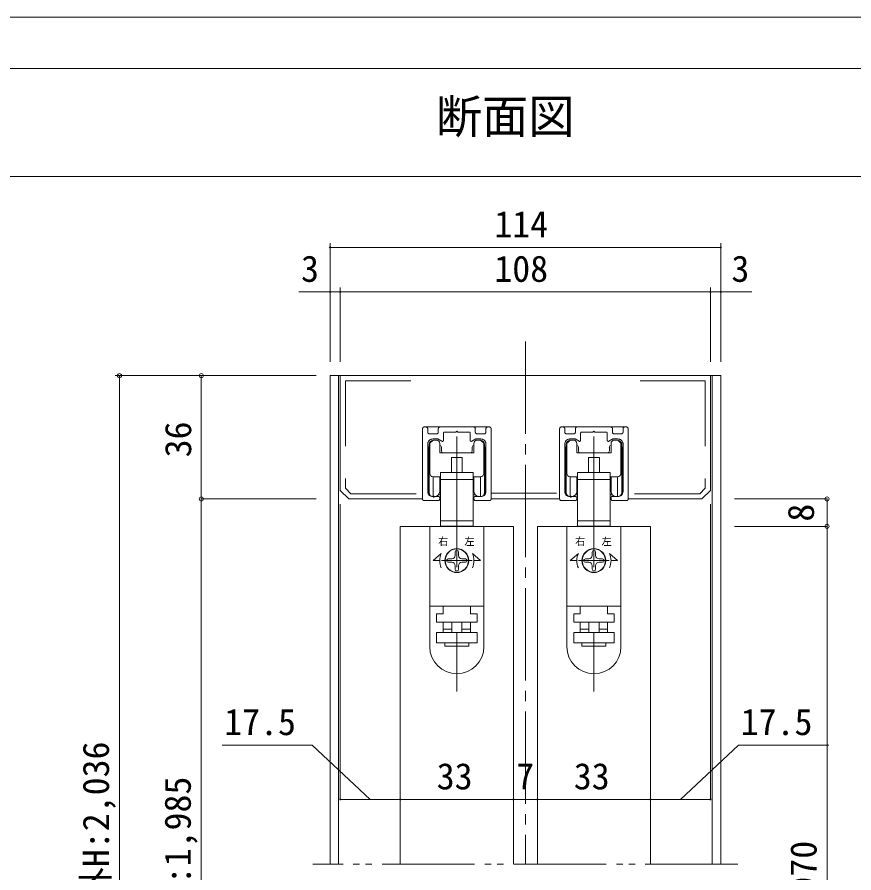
# Model space of a CAD drawing. Units: millimetres on the paper, enlarged 10 times, with parts at other scales. Extents: x -2000 to 2000, y -1385 to 1385.
# Drawn here: x -1269 to -455, y 552 to 1385 of the extents above; entities that cross this region are included whole.
import ezdxf
from ezdxf.enums import TextEntityAlignment as Align

# ---------------------------------------------------------------- set-up
doc = ezdxf.new("R2010")
doc.units = ezdxf.units.MM
doc.header["$LTSCALE"] = 10
doc.header["$PDMODE"] = 32
doc.header["$PDSIZE"] = 4
for name, pattern in [('CHAIN2', [12, 9, -1, 1, -1]), ('DOUBLE_CHAIN2', [12.8, 9, -1, 0.6, -0.6, 0.6, -1]), ('USER1', [19.05, 12.7, -6.35]), ('USER2', [9.525, 6.35, -3.175]), ('USER3', [31.75, 15.875, -3.175, 3.175, -3.175, 3.175, -3.175]), ('USER4', [50.8, 31.75, -6.35, 6.35, -6.35])]:
    doc.linetypes.add(name, pattern=pattern)
doc.layers.add('1-1_0', color=7, linetype='Continuous', lineweight=20)
doc.layers.add('2-0_18', color=7, linetype='Continuous', lineweight=18)
doc.styles.add('ＭＳ ゴシック', font='')
doc.styles.get('ＭＳ ゴシック').set_extended_font_data('MS Gothic')

msp = doc.modelspace()

# ---------------------------------------------------------------- linework, layer by layer
at = {"layer": '1-1_0'}
for p, q in [((-1950, 1335), (380, 1335)), ((-1950, 1335), (380, 1335)), ((-1950, 1230), (380, 1230)), ((-1950, 1230), (380, 1230))]:
    msp.add_line(p, q, dxfattribs=at)
msp.add_lwpolyline([(2000, -1385), (2000, 1385), (-2000, 1385), (-2000, -1385)], dxfattribs=at)
at = {"layer": '2-0_18', "color": 4, "lineweight": 9}
for p, q in [((-964.59, 1121.8), (-964.59, 1165.1)), ((-964.59, 1121.8), (-964.59, 1165.1)), ((-964.59, 1160.93), (-584.59, 1160.93)), ((-584.59, 1121.8), (-584.59, 1165.1)), ((-584.59, 1121.8), (-584.59, 1165.1)), ((-964.59, 1049.55), (-964.59, 1121.8)), ((-954.59, 1049.55), (-954.59, 1121.8)), ((-954.59, 1049.55), (-954.59, 1121.8)), ((-954.59, 1117.64), (-594.59, 1117.64)), ((-594.59, 1049.55), (-594.59, 1121.8)), ((-594.59, 1049.55), (-594.59, 1121.8)), ((-584.59, 1049.55), (-584.59, 1121.8)), ((-977.92, 1036.22), (-1173.5, 1036.22)), ((-1169.34, 1036.22), (-1169.34, 52.4)), ((-977.92, 1036.22), (-1093.99, 1036.22)), ((-1089.82, 916.22), (-1089.82, 1036.22)), ((-1089.82, 916.22), (-1089.82, 102.4)), ((-977.92, 916.22), (-1089.82, 916.22)), ((-481.12, 916.22), (-571.26, 916.22)), ((-481.12, 889.55), (-481.12, 916.22)), ((-954.59, 911.22), (-954.59, 623.85)), ((-594.59, 911.22), (-594.59, 623.85)), ((-481.12, 889.55), (-571.26, 889.55)), ((-481.12, 125.74), (-481.12, 889.55)), ((-896.26, 705.41), (-896.26, 619.69)), ((-786.26, 705.41), (-786.26, 619.69)), ((-786.26, 705.41), (-786.26, 619.69)), ((-762.92, 705.41), (-762.92, 619.69)), ((-762.92, 705.41), (-762.92, 619.69)), ((-652.92, 705.41), (-652.92, 619.69)), ((-981.9, 676.68), (-1069.62, 676.68)), ((-925.42, 623.85), (-981.9, 676.68)), ((-896.26, 623.85), (-954.59, 623.85)), ((-896.26, 623.85), (-786.26, 623.85)), ((-786.26, 623.85), (-762.92, 623.85)), ((-762.92, 623.85), (-652.92, 623.85)), ((-652.92, 623.85), (-594.59, 623.85))]:
    msp.add_line(p, q, dxfattribs=at)
at = {"layer": '2-0_18', "color": 4, "linetype": 'CHAIN2', "lineweight": 9}
msp.add_line((-774.59, 1069.55), (-774.59, 560.74), dxfattribs=at)
at = {"layer": '2-0_18', "lineweight": 20}
for p, q in [((-964.59, 1036.22), (-954.59, 1036.22)), ((-964.59, 1036.22), (-964.59, 560.74)), ((-956.26, 1036.22), (-956.26, 560.74)), ((-594.59, 1036.22), (-584.59, 1036.22)), ((-592.92, 1036.22), (-592.92, 560.74)), ((-584.59, 1036.22), (-584.59, 560.74)), ((-874.59, 916.22), (-874.59, 984.56)), ((-872.92, 986.22), (-811.26, 986.22)), ((-807.92, 984.56), (-807.92, 916.22)), ((-741.26, 916.22), (-741.26, 984.56)), ((-739.59, 986.22), (-677.92, 986.22)), ((-674.59, 984.56), (-674.59, 916.22)), ((-868.59, 966.55), (-868.59, 921.89)), ((-867.59, 969.53), (-867.59, 941.22)), ((-864.75, 973.07), (-867.1, 970.71)), ((-863.57, 973.55), (-861.26, 973.55)), ((-857.92, 961.22), (-857.92, 970.22)), ((-856.26, 966.55), (-856.26, 962.89)), ((-826.26, 966.55), (-826.26, 962.89)), ((-824.59, 970.22), (-824.59, 961.22)), ((-821.26, 973.55), (-818.95, 973.55)), ((-817.77, 973.07), (-815.41, 970.71)), ((-814.92, 969.53), (-814.92, 941.22)), ((-813.92, 966.55), (-813.92, 921.89)), ((-735.26, 966.55), (-735.26, 921.89)), ((-734.26, 969.53), (-734.26, 941.22)), ((-731.41, 973.07), (-733.77, 970.71)), ((-730.23, 973.55), (-727.92, 973.55)), ((-724.59, 961.22), (-724.59, 970.22)), ((-722.92, 966.55), (-722.92, 962.89)), ((-692.92, 966.55), (-692.92, 962.89)), ((-691.26, 970.22), (-691.26, 961.22)), ((-687.92, 973.55), (-685.61, 973.55)), ((-684.43, 973.07), (-682.08, 970.71)), ((-681.59, 969.53), (-681.59, 941.22)), ((-680.59, 966.55), (-680.59, 921.89)), ((-824.59, 961.22), (-857.92, 961.22)), ((-691.26, 961.22), (-724.59, 961.22)), ((-846.59, 956.55), (-846.59, 941.9)), ((-835.92, 956.55), (-846.59, 956.55)), ((-835.92, 941.9), (-835.92, 956.55)), ((-713.26, 956.55), (-713.26, 941.9)), ((-702.59, 956.55), (-713.26, 956.55)), ((-702.59, 941.9), (-702.59, 956.55)), ((-825.4, 935.22), (-825.4, 941.9)), ((-692.06, 935.22), (-692.06, 941.9)), ((-857.92, 937.89), (-864.26, 937.89)), ((-857.11, 935.22), (-825.4, 935.22)), ((-857.11, 935.22), (-857.11, 894.89)), ((-825.4, 894.89), (-825.4, 935.22)), ((-824.59, 937.89), (-818.26, 937.89)), ((-724.59, 937.89), (-730.92, 937.89)), ((-723.78, 935.22), (-692.06, 935.22)), ((-723.78, 935.22), (-723.78, 894.89)), ((-692.06, 894.89), (-692.06, 935.22)), ((-691.26, 937.89), (-684.92, 937.89)), ((-602.92, 916.22), (-594.59, 924.55)), ((-946.26, 916.22), (-874.59, 916.22)), ((-859.2, 920.22), (-857.11, 920.22)), ((-825.4, 920.22), (-823.31, 920.22)), ((-807.92, 916.22), (-741.26, 916.22)), ((-725.86, 920.22), (-723.78, 920.22)), ((-692.06, 920.22), (-689.98, 920.22)), ((-674.59, 916.22), (-602.92, 916.22)), ((-825.4, 889.89), (-825.4, 894.89)), ((-692.06, 889.89), (-692.06, 894.89)), ((-896.26, 889.55), (-896.26, 560.74)), ((-786.26, 889.55), (-896.26, 889.55)), ((-857.11, 889.89), (-825.4, 889.89)), ((-854.56, 889.89), (-854.56, 889.55)), ((-827.9, 889.55), (-827.9, 889.89)), ((-786.26, 889.55), (-786.26, 560.74)), ((-762.92, 889.55), (-762.92, 560.74)), ((-652.92, 889.55), (-762.92, 889.55)), ((-723.78, 889.89), (-692.06, 889.89)), ((-721.23, 889.89), (-721.23, 889.55)), ((-694.56, 889.55), (-694.56, 889.89)), ((-652.92, 889.55), (-652.92, 560.74)), ((-896.26, 815.46), (-896.26, 691.05)), ((-867.59, 772.55), (-867.59, 811.89)), ((-814.92, 772.55), (-814.92, 811.89)), ((-734.26, 772.55), (-734.26, 811.89)), ((-681.59, 772.55), (-681.59, 811.89)), ((-652.92, 815.46), (-652.92, 691.05))]:
    msp.add_line(p, q, dxfattribs=at)
at = {"layer": '2-0_18', "linetype": 'USER2', "lineweight": 20}
for p, q in [((-949.59, 1031.22), (-882.93, 1031.22)), ((-599.59, 1031.22), (-666.25, 1031.22)), ((-944.19, 921.22), (-874.59, 921.22)), ((-807.92, 921.78), (-741.26, 921.78)), ((-604.99, 921.22), (-674.59, 921.22))]:
    msp.add_line(p, q, dxfattribs=at)
at = {"layer": '2-0_18', "color": 6, "linetype": 'USER3'}
for p, q in [((-872.92, 986.22), (-871.26, 986.22)), ((-869.59, 984.56), (-869.59, 981.22)), ((-859.26, 981.22), (-859.26, 984.56)), ((-823.26, 984.56), (-823.26, 981.22)), ((-812.92, 981.22), (-812.92, 984.56)), ((-811.26, 986.22), (-809.59, 986.22)), ((-739.59, 986.22), (-737.92, 986.22)), ((-736.26, 984.56), (-736.26, 981.22)), ((-725.92, 981.22), (-725.92, 984.56)), ((-689.92, 984.56), (-689.92, 981.22)), ((-679.59, 981.22), (-679.59, 984.56)), ((-677.92, 986.22), (-676.26, 986.22)), ((-867.92, 979.56), (-860.92, 979.56)), ((-854.26, 973.21), (-854.26, 980.22)), ((-828.26, 980.22), (-828.26, 973.21)), ((-821.59, 979.56), (-814.59, 979.56)), ((-734.59, 979.56), (-727.59, 979.56)), ((-720.92, 973.21), (-720.92, 980.22)), ((-694.92, 980.22), (-694.92, 973.21)), ((-688.26, 979.56), (-681.26, 979.56)), ((-869.59, 969.56), (-869.59, 923.56)), ((-812.92, 923.56), (-812.92, 969.56)), ((-736.26, 969.56), (-736.26, 923.56)), ((-679.59, 923.56), (-679.59, 969.56)), ((-864.59, 918.56), (-858.92, 918.56)), ((-857.92, 917.56), (-857.92, 916.22)), ((-824.59, 916.22), (-824.59, 917.56)), ((-823.59, 918.56), (-817.92, 918.56)), ((-731.26, 918.56), (-725.59, 918.56)), ((-724.59, 917.56), (-724.59, 916.22)), ((-691.26, 916.22), (-691.26, 917.56)), ((-690.26, 918.56), (-684.59, 918.56)), ((-859.59, 914.56), (-872.92, 914.56)), ((-809.59, 914.56), (-822.92, 914.56)), ((-726.26, 914.56), (-739.59, 914.56)), ((-676.26, 914.56), (-689.59, 914.56))]:
    msp.add_line(p, q, dxfattribs=at)
at = {"layer": '2-0_18', "color": 3, "linetype": 'USER4'}
for p, q in [((-841.26, 976.96), (-841.26, 900.29)), ((-707.92, 976.96), (-707.92, 900.29))]:
    msp.add_line(p, q, dxfattribs=at)
at = {"layer": '2-0_18', "color": 2, "linetype": 'USER1'}
for p, q in [((-841.26, 976.96), (-841.26, 728.85)), ((-707.92, 976.96), (-707.92, 728.85))]:
    msp.add_line(p, q, dxfattribs=at)
at = {"layer": '2-0_18'}
for p, q in [((-868.26, 922.56), (-868.26, 969.22)), ((-814.26, 922.56), (-814.26, 969.22)), ((-734.92, 922.56), (-734.92, 969.22)), ((-680.92, 922.56), (-680.92, 969.22)), ((-864.27, 918.56), (-864.25, 937.89)), ((-857.92, 923.56), (-857.92, 937.89)), ((-857.92, 934.22), (-857.11, 934.22)), ((-824.59, 934.22), (-825.4, 934.22)), ((-824.59, 923.56), (-824.59, 937.89)), ((-818.24, 918.56), (-818.26, 937.89)), ((-730.94, 918.56), (-730.92, 937.89)), ((-724.59, 923.56), (-724.59, 937.89)), ((-724.59, 934.22), (-723.78, 934.22)), ((-691.26, 934.22), (-692.06, 934.22)), ((-691.26, 923.56), (-691.26, 937.89)), ((-684.91, 918.56), (-684.92, 937.89)), ((-864.26, 918.56), (-862.92, 918.56)), ((-818.26, 918.56), (-819.59, 918.56)), ((-730.92, 918.56), (-729.59, 918.56)), ((-684.92, 918.56), (-686.26, 918.56)), ((-867.59, 889.55), (-867.59, 811.89)), ((-814.92, 889.55), (-867.59, 889.55)), ((-814.92, 889.55), (-814.92, 811.89)), ((-734.26, 889.55), (-734.26, 811.89)), ((-681.59, 889.55), (-734.26, 889.55)), ((-681.59, 889.55), (-681.59, 811.89)), ((-864.35, 856.22), (-856.38, 863.22)), ((-846.26, 857.89), (-849.59, 857.89)), ((-842.92, 864.55), (-842.92, 861.22)), ((-839.59, 861.22), (-839.59, 864.55)), ((-832.92, 857.89), (-836.26, 857.89)), ((-818.16, 856.22), (-826.13, 863.22)), ((-731.02, 856.22), (-723.05, 863.22)), ((-712.92, 857.89), (-716.26, 857.89)), ((-709.59, 864.55), (-709.59, 861.22)), ((-706.26, 861.22), (-706.26, 864.55)), ((-699.59, 857.89), (-702.92, 857.89)), ((-684.83, 856.22), (-692.8, 863.22)), ((-864.35, 856.22), (-857.92, 856.22)), ((-856.14, 856.22), (-826.37, 856.22)), ((-849.59, 854.55), (-846.26, 854.55)), ((-842.92, 851.22), (-842.92, 847.89)), ((-839.59, 847.89), (-839.59, 851.22)), ((-836.26, 854.55), (-832.92, 854.55)), ((-818.16, 856.22), (-824.59, 856.22)), ((-731.02, 856.22), (-724.59, 856.22)), ((-722.81, 856.22), (-693.03, 856.22)), ((-716.26, 854.55), (-712.92, 854.55)), ((-709.59, 851.22), (-709.59, 847.89)), ((-706.26, 847.89), (-706.26, 851.22)), ((-702.92, 854.55), (-699.59, 854.55)), ((-684.83, 856.22), (-691.26, 856.22)), ((-814.92, 811.89), (-867.59, 811.89)), ((-854.59, 804.55), (-854.59, 811.89)), ((-827.92, 811.89), (-827.92, 804.55)), ((-681.59, 811.89), (-734.26, 811.89)), ((-721.26, 804.55), (-721.26, 811.89)), ((-694.59, 811.89), (-694.59, 804.55)), ((-854.59, 804.55), (-860.92, 804.55)), ((-860.92, 804.55), (-860.92, 802.89)), ((-821.59, 804.55), (-827.92, 804.55)), ((-821.59, 802.89), (-821.59, 804.55)), ((-821.59, 802.89), (-821.59, 796.22)), ((-721.26, 804.55), (-727.59, 804.55)), ((-727.59, 804.55), (-727.59, 802.89)), ((-688.26, 804.55), (-694.59, 804.55)), ((-688.26, 802.89), (-688.26, 804.55)), ((-688.26, 802.89), (-688.26, 796.22)), ((-854.59, 789.55), (-854.59, 796.22)), ((-846.26, 796.22), (-846.26, 786.22)), ((-836.26, 796.22), (-836.26, 786.22)), ((-827.92, 796.22), (-827.92, 789.55)), ((-721.26, 789.55), (-721.26, 796.22)), ((-712.92, 796.22), (-712.92, 786.22)), ((-702.92, 796.22), (-702.92, 786.22)), ((-694.59, 796.22), (-694.59, 789.55)), ((-860.92, 776.22), (-860.92, 786.22)), ((-860.92, 786.22), (-821.59, 786.22)), ((-854.59, 789.55), (-846.26, 789.55)), ((-854.59, 786.22), (-854.59, 789.55)), ((-727.59, 776.22), (-727.59, 786.22)), ((-727.59, 786.22), (-688.26, 786.22)), ((-721.26, 789.55), (-712.92, 789.55)), ((-721.26, 786.22), (-721.26, 789.55)), ((-852.92, 776.22), (-852.92, 772.89)), ((-719.59, 776.22), (-719.59, 772.89))]:
    msp.add_line(p, q, dxfattribs=at)
at = {"layer": '2-0_18', "color": 2}
for p, q in [((-863.6, 919.35), (-863.6, 917.42)), ((-730.27, 919.35), (-730.27, 917.42))]:
    msp.add_line(p, q, dxfattribs=at)
at = {"layer": '2-0_18', "linetype": 'DOUBLE_CHAIN2', "lineweight": 20}
msp.add_line((-567.92, 560.74), (-981.26, 560.74), dxfattribs=at)
at = {"layer": '2-0_18', "color": 4, "lineweight": 9}
for points in [[(-954.59, 1117.64), (-964.59, 1117.64), (-994.87, 1117.64)], [(-594.59, 1117.64), (-584.59, 1117.64), (-554.31, 1117.64)], [(-623.76, 623.85), (-567.28, 676.68), (-479.56, 676.68)]]:
    msp.add_lwpolyline(points, dxfattribs=at)
at = {"layer": '2-0_18', "lineweight": 20}
for points in [[(-594.59, 924.55), (-594.59, 1036.22), (-954.59, 1036.22), (-954.59, 924.55), (-946.26, 916.22)], [(-857.11, 935.22), (-857.11, 941.9), (-825.4, 941.9)], [(-723.78, 935.22), (-723.78, 941.9), (-692.06, 941.9)], [(-857.11, 889.89), (-857.11, 894.89), (-825.4, 894.89)], [(-723.78, 889.89), (-723.78, 894.89), (-692.06, 894.89)]]:
    msp.add_lwpolyline(points, dxfattribs=at)
at = {"layer": '2-0_18', "linetype": 'USER2', "lineweight": 20}
for points in [[(-949.59, 1031.22), (-949.59, 926.63), (-944.19, 921.22)], [(-599.59, 1031.22), (-599.59, 926.63), (-604.99, 921.22)]]:
    msp.add_lwpolyline(points, dxfattribs=at)
at = {"layer": '2-0_18', "color": 6, "linetype": 'USER3'}
for points in [[(-857.59, 986.22), (-841.26, 986.22), (-824.92, 986.22)], [(-724.26, 986.22), (-707.92, 986.22), (-691.59, 986.22)], [(-855.76, 972.34), (-859.59, 974.56), (-864.59, 974.56)], [(-853.26, 981.22), (-842.26, 981.22), (-841.26, 982.22), (-840.26, 981.22), (-829.26, 981.22)], [(-817.92, 974.56), (-822.92, 974.56), (-826.76, 972.34)], [(-722.42, 972.34), (-726.26, 974.56), (-731.26, 974.56)], [(-719.92, 981.22), (-708.92, 981.22), (-707.92, 982.22), (-706.92, 981.22), (-695.92, 981.22)], [(-684.59, 974.56), (-689.59, 974.56), (-693.42, 972.34)]]:
    msp.add_lwpolyline(points, dxfattribs=at)
at = {"layer": '2-0_18'}
for points in [[(-821.59, 796.22), (-860.92, 796.22), (-860.92, 802.89)], [(-688.26, 796.22), (-727.59, 796.22), (-727.59, 802.89)], [(-821.59, 786.22), (-821.59, 776.22), (-860.92, 776.22)], [(-836.26, 789.55), (-827.92, 789.55), (-827.92, 786.22)], [(-688.26, 786.22), (-688.26, 776.22), (-727.59, 776.22)], [(-702.92, 789.55), (-694.59, 789.55), (-694.59, 786.22)], [(-829.59, 776.22), (-829.59, 772.89), (-852.92, 772.89)], [(-696.26, 776.22), (-696.26, 772.89), (-719.59, 772.89)]]:
    msp.add_lwpolyline(points, dxfattribs=at)
for centre, radius in [((-841.26, 856.22), 11.67), ((-841.26, 856.22), 11.33), ((-707.92, 856.22), 11.67), ((-707.92, 856.22), 11.33)]:
    msp.add_circle(centre, radius, dxfattribs=at)
at = {"layer": '2-0_18', "color": 4, "lineweight": 9}
for centre, start, end in [((-964.59, 1160.93), 0, 180), ((-964.59, 1160.93), 0, 180), ((-964.59, 1160.93), 180, 0), ((-964.59, 1160.93), 180, 0), ((-584.59, 1160.93), 0, 180), ((-584.59, 1160.93), 0, 180), ((-584.59, 1160.93), 180, 0), ((-584.59, 1160.93), 180, 0), ((-964.59, 1117.64), 0, 180), ((-964.59, 1117.64), 180, 0), ((-954.59, 1117.64), 0, 180), ((-954.59, 1117.64), 0, 180), ((-954.59, 1117.64), 180, 0), ((-954.59, 1117.64), 180, 0), ((-594.59, 1117.64), 0, 180), ((-594.59, 1117.64), 0, 180), ((-594.59, 1117.64), 180, 0), ((-594.59, 1117.64), 180, 0), ((-584.59, 1117.64), 0, 180), ((-584.59, 1117.64), 180, 0), ((-954.59, 623.85), 0, 180), ((-954.59, 623.85), 180, 0), ((-896.26, 623.85), 0, 180), ((-896.26, 623.85), 0, 180), ((-896.26, 623.85), 180, 0), ((-896.26, 623.85), 180, 0), ((-786.26, 623.85), 0, 180), ((-786.26, 623.85), 0, 180), ((-786.26, 623.85), 180, 0), ((-786.26, 623.85), 180, 0), ((-762.92, 623.85), 0, 180), ((-762.92, 623.85), 0, 180), ((-762.92, 623.85), 180, 0), ((-762.92, 623.85), 180, 0), ((-652.92, 623.85), 0, 180), ((-652.92, 623.85), 0, 180), ((-652.92, 623.85), 180, 0), ((-652.92, 623.85), 180, 0), ((-594.59, 623.85), 0, 180), ((-594.59, 623.85), 180, 0)]:
    msp.add_arc(centre, 0.521, start, end, dxfattribs=at)
at = {"layer": '2-0_18', "color": 6, "linetype": 'USER3'}
for centre, radius, start, end in [((-872.92, 984.56), 1.67, 90, 180), ((-871.26, 984.56), 1.67, 360, 90), ((-857.59, 984.56), 1.67, 90, 180), ((-824.92, 984.56), 1.67, 360, 90), ((-811.26, 984.56), 1.67, 90, 180), ((-809.59, 984.56), 1.67, 360, 90), ((-739.59, 984.56), 1.67, 90, 180), ((-737.92, 984.56), 1.67, 360, 90), ((-724.26, 984.56), 1.67, 90, 180), ((-691.59, 984.56), 1.67, 360, 90), ((-677.92, 984.56), 1.67, 90, 180), ((-676.26, 984.56), 1.67, 360, 90), ((-867.92, 981.22), 1.67, 180, 270), ((-864.59, 969.56), 5, 90, 180), ((-860.92, 981.22), 1.67, 270, 0), ((-853.26, 980.22), 1, 90, 180), ((-829.26, 980.22), 1, 0, 90), ((-821.59, 981.22), 1.67, 180, 270), ((-817.92, 969.56), 5, 0, 90), ((-814.59, 981.22), 1.67, 270, 0), ((-734.59, 981.22), 1.67, 180, 270), ((-731.26, 969.56), 5, 90, 180), ((-727.59, 981.22), 1.67, 270, 0), ((-719.92, 980.22), 1, 90, 180), ((-695.92, 980.22), 1, 0, 90), ((-688.26, 981.22), 1.67, 180, 270), ((-684.59, 969.56), 5, 0, 90), ((-681.26, 981.22), 1.67, 270, 0), ((-855.26, 973.21), 1, 240, 0), ((-827.26, 973.21), 1, 180, 300), ((-721.92, 973.21), 1, 240, 0), ((-693.92, 973.21), 1, 180, 300), ((-872.92, 916.22), 1.67, 180, 270), ((-864.59, 923.56), 5, 180, 270), ((-859.59, 916.22), 1.67, 270, 0), ((-858.92, 917.56), 1, 360, 90), ((-823.59, 917.56), 1, 90, 180), ((-822.92, 916.22), 1.67, 180, 270), ((-817.92, 923.56), 5, 270, 0), ((-809.59, 916.22), 1.67, 270, 0), ((-739.59, 916.22), 1.67, 180, 270), ((-731.26, 923.56), 5, 180, 270), ((-726.26, 916.22), 1.67, 270, 0), ((-725.59, 917.56), 1, 360, 90), ((-690.26, 917.56), 1, 90, 180), ((-689.59, 916.22), 1.67, 180, 270), ((-684.59, 923.56), 5, 270, 0), ((-676.26, 916.22), 1.67, 270, 0)]:
    msp.add_arc(centre, radius, start, end, dxfattribs=at)
at = {"layer": '2-0_18', "lineweight": 20}
for centre, radius, start, end in [((-866.92, 966.55), 1.67, 143.10953, 180), ((-865.92, 969.53), 1.67, 135, 180), ((-863.57, 971.89), 1.67, 90, 135), ((-861.26, 970.22), 3.33, 360, 90), ((-857.92, 966.55), 1.67, 360, 90), ((-824.59, 966.55), 1.67, 90, 180), ((-821.26, 970.22), 3.33, 90, 180), ((-818.95, 971.89), 1.67, 45, 90), ((-816.59, 969.53), 1.67, 0, 45), ((-815.59, 966.55), 1.67, 0, 36.78801), ((-733.59, 966.55), 1.67, 143.10953, 180), ((-732.59, 969.53), 1.67, 135, 180), ((-730.23, 971.89), 1.67, 90, 135), ((-727.92, 970.22), 3.33, 360, 90), ((-724.59, 966.55), 1.67, 360, 90), ((-691.26, 966.55), 1.67, 90, 180), ((-687.92, 970.22), 3.33, 90, 180), ((-685.61, 971.89), 1.67, 45, 90), ((-683.26, 969.53), 1.67, 0, 45), ((-682.26, 966.55), 1.67, 0, 36.78801), ((-854.59, 962.89), 1.67, 180, 270), ((-827.92, 962.89), 1.67, 270, 0), ((-721.26, 962.89), 1.67, 180, 270), ((-694.59, 962.89), 1.67, 270, 0), ((-864.26, 941.22), 3.33, 180, 270), ((-818.26, 941.22), 3.33, 270, 360), ((-730.92, 941.22), 3.33, 180, 270), ((-684.92, 941.22), 3.33, 270, 360), ((-857.92, 934.55), 3.33, 75.95044, 90), ((-824.59, 934.55), 3.33, 90, 104.0179), ((-724.59, 934.55), 3.33, 75.95044, 90), ((-691.26, 934.55), 3.33, 90, 104.0179), ((-866.92, 921.89), 1.67, 180, 245.90184), ((-815.59, 921.89), 1.67, 294.19339, 360), ((-733.59, 921.89), 1.67, 180, 245.90184), ((-682.26, 921.89), 1.67, 294.19339, 360), ((-841.26, 772.55), 26.33, 180, 0), ((-707.92, 772.55), 26.33, 180, 0)]:
    msp.add_arc(centre, radius, start, end, dxfattribs=at)
at = {"layer": '2-0_18'}
for centre, radius, start, end in [((-864.26, 969.22), 4, 94.64843, 180), ((-818.26, 969.22), 4, 0, 85.35157), ((-730.92, 969.22), 4, 94.64843, 180), ((-684.92, 969.22), 4, 0, 85.35157), ((-864.26, 922.56), 4, 180, 270), ((-862.92, 923.56), 5, 270, 0), ((-819.59, 923.56), 5, 180, 270), ((-818.26, 922.56), 4, 270, 0), ((-730.92, 922.56), 4, 180, 270), ((-729.59, 923.56), 5, 270, 0), ((-686.26, 923.56), 5, 180, 270), ((-684.92, 922.56), 4, 270, 0), ((-841.26, 864.55), 1.67, 90, 180), ((-841.26, 864.55), 1.67, 0, 90), ((-707.92, 864.55), 1.67, 90, 180), ((-707.92, 864.55), 1.67, 0, 90), ((-841.26, 856.22), 16.67, 155.16542, 204.83459), ((-849.59, 856.22), 1.67, 90, 180), ((-846.26, 861.22), 3.33, 270, 0), ((-836.26, 861.22), 3.33, 180, 270), ((-832.92, 856.22), 1.67, 0, 90), ((-841.26, 856.22), 16.67, 335.16541, 24.83458), ((-707.92, 856.22), 16.67, 155.16542, 204.83459), ((-716.26, 856.22), 1.67, 90, 180), ((-712.92, 861.22), 3.33, 270, 0), ((-702.92, 861.22), 3.33, 180, 270), ((-699.59, 856.22), 1.67, 0, 90), ((-707.92, 856.22), 16.67, 335.16541, 24.83458), ((-849.59, 856.22), 1.67, 180, 270), ((-846.26, 851.22), 3.33, 0, 90), ((-836.26, 851.22), 3.33, 90, 180), ((-832.92, 856.22), 1.67, 270, 0), ((-716.26, 856.22), 1.67, 180, 270), ((-712.92, 851.22), 3.33, 0, 90), ((-702.92, 851.22), 3.33, 90, 180), ((-699.59, 856.22), 1.67, 270, 0), ((-841.26, 847.89), 1.67, 180, 270), ((-841.26, 847.89), 1.67, 270, 0), ((-707.92, 847.89), 1.67, 180, 270), ((-707.92, 847.89), 1.67, 270, 0)]:
    msp.add_arc(centre, radius, start, end, dxfattribs=at)
at = {"layer": '2-0_18', "color": 4}
for p in [(-1169.34, 1036.22), (-1089.82, 1036.22), (-1089.82, 916.22), (-481.12, 916.22), (-481.12, 889.55)]:
    msp.add_point(p, dxfattribs=at)

# ---------------------------------------------------------------- texts
at = {"layer": '1-1_0', "style": 'ＭＳ ゴシック'}
msp.add_text('断面図', height=32.99, dxfattribs=at).set_placement((-861.74, 1261.98), align=Align.BOTTOM_LEFT)
at = {"layer": '2-0_18', "style": 'ＭＳ ゴシック'}
for s, height, p in [('114', 25.66, (-804.81, 1163.02)), ('3', 25.66, (-992.78, 1119.72)), ('108', 25.66, (-804.81, 1119.72)), ('3', 25.66, (-574.17, 1119.72)), ('右', 7.33, (-859.49, 869.09)), ('左', 7.33, (-833.9, 868.89)), ('右', 7.33, (-726.16, 869.09)), ('左', 7.33, (-700.56, 868.89)), ('17.5', 25.66, (-1067.54, 678.76)), ('17.5', 25.66, (-565.2, 678.76)), ('33', 25.66, (-860.81, 625.94)), ('7', 25.66, (-783.48, 625.94)), ('33', 25.66, (-727.48, 625.94))]:
    msp.add_text(s, height=height, dxfattribs=at).set_placement(p, align=Align.BOTTOM_LEFT)
for s, p in [('36', (-1091.91, 956.67)), ('8', (-486.12, 894.14)), ('枠外H:2,036', (-1171.84, 488.01)), ('枠内IH:1,985', (-1092.29, 436.41)), ('DH:1,970', (-483.62, 443.98))]:
    msp.add_text(s, height=25.66, rotation=90, dxfattribs=at).set_placement(p, align=Align.BOTTOM_LEFT)

doc.saveas('drawing.dxf')
